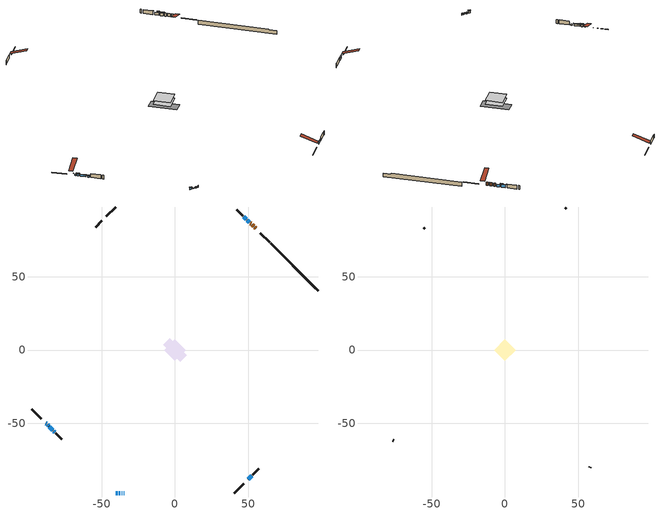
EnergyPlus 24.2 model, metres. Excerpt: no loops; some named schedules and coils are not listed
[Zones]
conditioned space
 floor outside (Floor1 construction): -2.69,0 0,2.69 2.69,0 0,-2.69 z0.78
 floor adiabatic (AdiabaticFloorConstruction): -7.17,0 0,7.17 7.17,0 0,-7.17 z0.78
 floor foundation (Slab1 construction): -8.08,3.73 -3.73,8.08 8.08,-3.73 3.73,-8.08 z-1.9
 wall outside (RimJoist1 construction): 40.41,-97.56 46.8,-91.18 / -97.56,-40.41 -91.18,-46.8 / -40.41,97.56 -46.8,91.18 / 64.58,73.4 58.19,79.78 z0.78:1.08
 wall outside (AdiabaticWallConstruction 1): 55.04,82.94 54.27,83.71 / 53.61,84.36 52.54,85.43 / 51.89,86.09 51.34,86.63 z0.78:2.81
 wall outside (AdiabaticWallConstruction): -40.41,-97.56 -39.19,-97.56 z0.78:2.1; -88.03,-49.95 -87.5,-50.47 z0.78:1.57; -86.85,-51.13 -86.29,-51.69 z0.78:1.87; -85.63,-52.34 -83.3,-54.68 / 49.95,-88.03 52.29,-85.69 z0.78:1.92; -38.27,-97.56 -37.26,-97.56 / -36.34,-97.56 -35.83,-97.56 z0.78:1.28; -34.91,-97.56 -34.7,-97.56 z0.78:2; 50.69,87.29 49.39,88.58 z0.78:2.33; 48.74,89.24 47.05,90.93 z0.78:2.56; -82.64,-55.33 -81.92,-56.05 z0.78:1.52
 wall outside (Wall1 construction): 52.94,-85.03 57.06,-80.91 / -81.27,-56.71 -77.15,-60.83 / -49.95,88.03 -54.07,83.91 / 46.39,91.58 42.28,95.7 z0.78:3.22
 wall foundation (FoundationWall1 construction): 65.24,72.74,-1.9 65.24,72.74,0.78 94.33,43.65,0.78 94.33,43.65,0.33 97.56,40.41,0.33 97.56,40.41,-1.9
 window (WindowConstruction 7): -40.41,-97.56 -39.19,-97.56 z0.78:2.1
 window (WindowConstruction 4): -88.03,-49.95 -87.5,-50.47 z0.78:1.57
 window (WindowConstruction 5): -86.85,-51.13 -86.29,-51.69 z0.78:1.87
 window (WindowConstruction 6): -85.63,-52.34 -83.3,-54.68 z0.78:1.92
 window (WindowConstruction 10): -38.26,-97.56 -37.26,-97.56 z0.78:1.28
 window (WindowConstruction 8): -36.34,-97.56 -35.84,-97.56 z0.78:1.28
 window (WindowConstruction 9): -34.91,-97.56 -34.7,-97.56 z0.78:2
 window (WindowConstruction): 49.95,-88.03 52.29,-85.69 z0.78:1.92
 window (WindowConstruction 1): 50.69,87.29 49.4,88.58 z0.78:2.33
 window (WindowConstruction 2): 48.74,89.24 47.05,90.93 z0.78:2.56
 window (WindowConstruction 3): -82.64,-55.33 -81.92,-56.05 z0.78:1.52
 door (Door): 55.04,82.94 54.27,83.71 z0.78:2.81
 door (Door 1): 53.61,84.36 52.54,85.43 z0.78:2.81
 door (Door 2): 51.89,86.09 51.35,86.63 z0.78:2.81
 ceiling adiabatic (AdiabaticFloorConstruction): 0,-7.17 7.17,0 0,7.17 -7.17,0 z0.78
attic - vented
 floor to conditioned space (Floor2 construction Reversed): -7.17,0 0,7.17 7.17,0 0,-7.17 z3.22
 wall outside (Wall2 construction): 57.72,-80.26 58.27,-79.71 / -76.49,-61.48 -75.94,-62.03 / -54.73,83.25 -55.28,82.7 / 41.62,96.36 41.07,96.91 z0.78:3.22
 roof outside (Roof1 construction): 49.29,-88.68,3.22 42.31,-81.7,6.51 40.47,-83.54,6.51 47.45,-90.52,3.22; -88.68,-49.29,3.22 -81.7,-42.31,6.51 -83.54,-40.47,6.51 -90.52,-47.45,3.22; -49.29,88.68,3.22 -42.31,81.7,6.51 -40.47,83.54,6.51 -47.45,90.52,3.22; 55.7,82.28,3.22 48.72,75.3,6.51 50.56,73.46,6.51 57.54,80.44,3.22
shading: -38.89,-97.56 -40.71,-97.56 -40.71,-98.17 -38.89,-98.17 z2.4; -87.07,-50.9 -88.46,-49.52 -88.67,-49.73 -87.28,-51.11 z2.18; -85.86,-52.12 -87.28,-50.7 -87.49,-50.91 -86.07,-52.33 z2.48; -83.17,-54.81 -85.76,-52.22 -86.19,-52.65 -83.6,-55.24 z2.1; -36.97,-97.56 -38.56,-97.56 -38.56,-97.86 -36.97,-97.86 z1.58; -35.54,-97.56 -36.63,-97.56 -36.63,-97.86 -35.54,-97.86 z1.58; 52.72,-85.26 49.52,-88.46 49.73,-88.67 52.93,-85.47 z2.53; 48.96,89.01 51.12,86.86 51.33,87.07 49.18,89.22 z2.94; 46.62,91.36 49.17,88.81 49.38,89.02 46.83,91.57 z3.17; -81.49,-56.48 -83.07,-54.9 -83.28,-55.12 -81.7,-56.7 z2.13
[Building]
Building 1: Terrain=Suburbs
[Site:Location]
Quebec Intl AP_QC: Latitude {deg}=46.8; Longitude {deg}=-71.38; Time Zone {hr}=-5; Elevation {m}=74; Keep Site Location Information=Yes
[Site:GroundTemperature:Shallow]
0.0108218, -2.24938, -2.43038, -1.3578, 2.94801, 7.23376, 10.9493, 13.303, 13.5029, 11.5886, 7.96783, 3.81355
[Site:WaterMainsTemperature]
Calculation Method=Schedule; Temperature Schedule=mains temperature schedule
[Material] Roughness=Rough; Thermal Absorptance=0.9
Name | Thickness {m} | Conductivity {W/m-K} | Density {kg/m3} | Specific Heat {J/kg-K} | Solar Absorptance | Visible Absorptance
asphalt or fiberglass shingles | 0.00635 | 0.162714 | 1121.4 | 1465.45 | 0.4 | 0.4
ceiling loosefill ins | 0.254 | 0.0480833 | 16.02 | 1046.75 | 0.7 | 0.7
ceiling stud and cavity | 0.1397 | 0.0932282 | 65.682 | 1177.47 | 0.7 | 0.7
concrete 4.0 in. | 0.1016 | 1.803125 | 2242.8 | 837.4 | 0.7 | 0.7
concrete 8.0 in. | 0.2032 | 1.803125 | 2242.8 | 837.4 | 0.7 | 0.7
door material | 0.04445 | 0.20624 | 512.64 | 1214.23 | 0.7 | 0.7
door material 1 | 0.04445 | 0.0451087 | 512.64 | 1214.23 | 0.7 | 0.7
door material 2 | 0.04445 | 0.188738 | 512.64 | 1214.23 | 0.7 | 0.7
exterior vertical ins | 0.0204263 | 0.029427 | 32.04 | 1214.23 | 0.7 | 0.7
floor covering | 0.0127 | 0.0433444 | 54.468 | 1339.84 | 0.6 | 0.6
floor rigid ins | 0.103632 | 0.029427 | 32.04 | 1214.23 | 0.7 | 0.7
floor rigid ins 1; wall rigid ins | 0.512978 | 0.029427 | 32.04 | 1214.23 | 0.7 | 0.7
floor stud and cavity | 0.1397 | 0.0869741 | 92.3553 | 1139.71 | 0.7 | 0.7
floor stud and cavity 1 | 0.1397 | 1.75129 | 37.0049 | 1207.88 | 0.7 | 0.7
furniture material conditioned space 1 | 0.1524 | 0.115458 | 640.8 | 1214.23 | 0.6 | 0.6
gypsum board | 0.0127 | 0.160291 | 801 | 837.4 | 0.6 | 0.6
gypsum board 1 | 0.0127 | 0.160291 | 801 | 837.4 | 0.7 | 0.7
osb sheathing 0.5 in. | 0.0127 | 0.115458 | 512.64 | 1214.23 | 0.7 | 0.7
osb sheathing 0.75 in. | 0.01905 | 0.115458 | 512.64 | 1214.23 | 0.7 | 0.7
osb sheathing 2.0 in. | 0.0508 | 0.115458 | 512.64 | 1214.23 | 0.7 | 0.7
rim joist rigid ins | 0.051816 | 0.029427 | 32.04 | 1214.23 | 0.7 | 0.7
rim joist stud and cavity | 0.0508 | 0.0486034 | 125.044 | 1163.47 | 0.6 | 0.6
wall stud and cavity | 0.1397 | 0.0821308 | 139.0536 | 1170.24 | 0.7 | 0.7
wall stud and cavity 1 | 0.0889 | 6.9971 | 50.32683 | 1063.81 | 0.6 | 0.6
wall stud and cavity 2 | 0.0889 | 0.380278 | 52.3479 | 1209.89 | 0.7 | 0.7
wall stud and cavity 3 | 0.0889 | 0.391764 | 83.0341 | 1211.67 | 0.7 | 0.7
wood siding | 0.0254 | 0.102417 | 544.68 | 1172.36 | 0.4 | 0.4
wood siding 1 | 0.00254 | 0.102417 | 544.68 | 1172.36 | 0.4 | 0.4
wood siding 2; wood siding 3; wood siding 4 | 0.0254 | 0.102417 | 544.68 | 1172.36 | 0.7 | 0.7
[WindowMaterial:SimpleGlazingSystem]
Name | U-Factor {W/m2-K} | Solar Heat Gain Coefficient
WindowMaterial | 1.45754 | 0.37
WindowMaterial 1 | 1.93847 | 0.53
WindowMaterial 2 | 1.88169 | 0.59
WindowMaterial 3 | 1.978783 | 0.48
WindowMaterial 4 | 1.99525 | 0.46
WindowMaterial 5 | 1.96856 | 0.49
WindowMaterial 6 | 1.91973 | 0.55
WindowMaterial 7 | 2.78052 | 0.67
WindowMaterial 8 | 2.73225 | 0.54
WindowMaterial 9 | 3.026374 | 0.54
[Construction]
AdiabaticFloorConstruction: floor stud and cavity 1, floor rigid ins 1, osb sheathing 0.75 in., floor covering
AdiabaticWallConstruction: wood siding 3, wall rigid ins, wall stud and cavity 2, gypsum board
AdiabaticWallConstruction 1: wood siding 4, wall rigid ins, wall stud and cavity 2, gypsum board
Door: door material
Door 1: door material 1
Door 2: door material 2
Floor1 construction: floor stud and cavity, floor rigid ins, osb sheathing 0.75 in., floor covering
Floor2 construction Reversed: gypsum board, ceiling stud and cavity, ceiling loosefill ins
FoundationWall1 construction: concrete 8.0 in., gypsum board 1
furniture construction conditioned space 1: furniture material conditioned space 1
PartitionWallConstruction: gypsum board, wall stud and cavity 3, gypsum board
RimJoist1 construction: wood siding 2, rim joist rigid ins, osb sheathing 2.0 in., rim joist stud and cavity
Roof1 construction: asphalt or fiberglass shingles
Slab1 construction: concrete 4.0 in.
Wall1 construction: wood siding, osb sheathing 0.5 in., wall stud and cavity, gypsum board
Wall2 construction: wood siding 1, wall stud and cavity 1
WindowConstruction: WindowMaterial
WindowConstruction 1: WindowMaterial 1
WindowConstruction 10: WindowMaterial 9
WindowConstruction 2: WindowMaterial 2
WindowConstruction 3: WindowMaterial 3
WindowConstruction 4: WindowMaterial 4
WindowConstruction 5: WindowMaterial 5
WindowConstruction 6: WindowMaterial 6
WindowConstruction 7: WindowMaterial 7
WindowConstruction 8; WindowConstruction 9: WindowMaterial 8
[Zone] Multiplier=1; Part of Total Floor Area=Yes
Name | Volume {m3}
attic - vented | 54.8936
conditioned space | 300.7
[Space]
Name | Zone | Volume {m3}
attic - vented 1 | attic - vented | 54.8936
conditioned space 1 | conditioned space | 300.7
[ZoneInfiltration:EffectiveLeakageArea]
infil attic - vented 1: Zone or Space=attic - vented 1; Schedule=Always On Discrete; Effective Air Leakage Area {cm2}=3793.85; Stack Coefficient=0.000398413; Wind Coefficient=1.34861e-05
[ZoneMixing]
whole house fan mix: Zone or Space=attic - vented; Schedule=Always On Continuous; Design Flow Rate Calculation Method=Flow/Zone; Design Flow Rate {m3/s}=0; Source Zone or Space=conditioned space
[SurfaceProperty:ExposedFoundationPerimeter]
Slab1: Exposed Perimeter Calculation Method=TotalExposedPerimeter; Total Exposed Perimeter {m}=45.72
[InternalMass] Zone or ZoneList=conditioned space; Space or SpaceList=conditioned space 1
Name | Construction | Surface Area {m2}
furniture mass conditioned space 1 | furniture construction conditioned space 1 | 88.016
partition wall mass | PartitionWallConstruction | 220.04
[Lights]
interior lighting: Zone or ZoneList or Space or SpaceList=conditioned space 1; Schedule=interior lighting schedule; Design Level Calculation Method=LightingLevel; Lighting Level {W}=343.2; Return Air Fraction=0; Fraction Radiant=0.6; Fraction Visible=0.2; Fraction Replaceable=1
[People]
occupants: Zone or ZoneList or Space or SpaceList=conditioned space 1; Number of People Schedule=occupants schedule; Number of People Calculation Method=People; Number of People=3; Fraction Radiant=0.314171; Sensible Heat Fraction=0.56303; Activity Level Schedule=occupants activity schedule; Carbon Dioxide Generation Rate {m3/s-W}=0; Enable ASHRAE 55 Comfort Warnings=No; Mean Radiant Temperature Calculation Type=EnclosureAveraged
[ElectricEquipment] Zone or ZoneList or Space or SpaceList=conditioned space 1; Design Level Calculation Method=EquipmentLevel
Name | Schedule | Design Level {W} | Fraction Latent | Fraction Radiant | Fraction Lost
clothes dryer | clothes dryer schedule | 140.772 | 0.015 | 0.081 | 0.85
clothes washer | clothes washer schedule | 32.1985 | 0.03 | 0.162 | 0.7
cooking range | cooking range schedule | 215.147 | 0.08 | 0.432 | 0.2
dishwasher | dishwasher schedule | 66.8632 | 0.3 | 0.18 | 0.4
fridge | fridge schedule | 72.9452 | 0 | 0.6 | 0
mech vent bath fan 0 | mech vent bath fan 0 schedule | 50.2 | 0 | 0 | 1
mech vent house fan | mech vent house fan schedule | 0 | 0 | 0 | 1
mech vent house fan cfis | mech vent house fan cfis schedule | 0 | 0 | 0 | 0
mech vent range fan 0 | mech vent range fan 0 schedule | 57 | 0 | 0 | 1
misc plug loads | misc plug loads schedule | 494.7 | 0.045 | 0.513 | 0.1
whole house fan | Always On Discrete | 0 | 0 | 0 | 1
[OtherEquipment] Zone or ZoneList or Space or SpaceList=conditioned space 1; Design Level Calculation Method=EquipmentLevel
Name | Fuel Type | Schedule | Design Level {W} | Fraction Latent | Fraction Radiant | Fraction Lost
clothes dryer 1 | Electricity | clothes dryer schedule | 0 | 0.015 | 0.081 | 0.85
cooking range 1 | Electricity | cooking range schedule | 0 | 0.08 | 0.432 | 0.2
general water use latent | None | general water use schedule | 62.594 | 1 | 0 | 0
general water use sensible | None | general water use schedule | -61.6891 | 0 | 0.6 | 0
mech vent house fan latent load | None | Always On Discrete | 0 | 1 | 0 | 0
mech vent house fan sensible load | None | Always On Discrete | 0 | 0 | 0 | 0
water heater energy adjustment1 | Electricity | Always On Discrete | 0.01 | 0 | 0 | 1
[ZoneInfiltration:DesignFlowRate] Zone or ZoneList or Space or SpaceList=conditioned space 1; Schedule=Always On Discrete; Design Flow Rate Calculation Method=Flow/Zone; Design Flow Rate {m3/s}=0
infil flow; natural vent flow; whole house fan flow
[ZoneControl:Thermostat]
conditioned space Thermostat: Zone or ZoneList=conditioned space; Control Type Schedule=conditioned space Thermostat Schedule; Control 1=conditioned space temperature setpoint; Temperature Difference Between Cutout And Setpoint {deltaC}=0
[ThermostatSetpoint:DualSetpoint]
conditioned space temperature setpoint: Heating Setpoint Temperature Schedule=heating setpoint; Cooling Setpoint Temperature Schedule=cooling setpoint
[AirLoopHVAC:UnitarySystem]
unit heater unitary system: Control Type=Load; Controlling Zone or Thermostat Location=conditioned space; Dehumidification Control Type=None; Availability Schedule=Always On Discrete; Supply Fan=unit heater supply fan; Fan Placement=BlowThrough; Supply Air Fan Operating Mode Schedule=unit heater auto fan schedule; Heating Coil=unit heater htg coil; DX Heating Coil Sizing Ratio=1; Use DOAS DX Cooling Coil=No; Minimum Supply Air Temperature {C}=2; Latent Load Control=SensibleOnlyLoadControl; Cooling Supply Air Flow Rate Method=None; Heating Supply Air Flow Rate Method=SupplyAirFlowRate; Heating Supply Air Flow Rate {m3/s}=0.47006; No Load Supply Air Flow Rate Method=SupplyAirFlowRate; No Load Supply Air Flow Rate {m3/s}=0; No Load Supply Air Flow Rate Control Set To Low Speed=Yes; Maximum Supply Air Temperature {C}=48.8889; Maximum Outdoor Dry-Bulb Temperature for Supplemental Heater Operation {C}=21; Ancillary On-Cycle Electric Power {W}=0; Ancillary Off-Cycle Electric Power {W}=0
[Zone equipment]
conditioned space: unit heater unitary system, electric baseboard
[Foundation:Kiva]
Foundation Kiva 1: Initial Indoor Air Temperature {C}=18; Wall Height Above Grade {m}=0.780014; Wall Depth Below Slab {m}=0.2032; Custom Block Material Name 1=exterior vertical ins; Custom Block Depth 1 {m}=2.68001; Custom Block X Position 1 {m}=0.2159; Custom Block Z Position 1 {m}=0
[Foundation:Kiva:Settings]
Soil Conductivity {W/m-K}=0.849921; Soil Density {kg/m3}=1842.3; Soil Specific Heat {J/kg-K}=418.7; Ground Solar Absorptivity=0.9; Ground Thermal Absorptivity=0.9; Ground Surface Roughness {m}=0.03; Far-Field Width {m}=40; Deep-Ground Boundary Condition=ZeroFlux; Deep-Ground Depth {m}=40; Minimum Cell Dimension {m}=0.2; Maximum Cell Growth Coefficient=3; Simulation Timestep=Timestep
[Exterior:Lights]
exterior lighting: Schedule=exterior lighting schedule; Design Level {W}=75.6
[EnergyManagementSystem:Sensor] Output:Variable or Output:Meter Index Key=conditioned space
Name | Output:Variable or Output:Meter
conditioned_space_clg_unmet_s | Zone Cooling Setpoint Not Met Time
conditioned_space_htg_unmet_s | Zone Heating Setpoint Not Met Time
fridge_tin_s; tin_s; tin_s_1 | Zone Mean Air Temperature
tout_s | Zone Outdoor Air Drybulb Temperature
win_s | Zone Air Humidity Ratio
[Schedule:Constant]
Name | Hourly Value
Always On Continuous; mech vent house fan schedule; mech vent house fan cfis schedule; Always On Discrete | 1
occupants activity schedule | 117.228
fridge schedule; unit heater auto fan schedule | 0
[Schedule:Week:Daily]
interior lighting schedule Week Rule - Jan1-Jan27: interior lighting schedule day, interior lighting schedule day, interior lighting schedule day, interior lighting schedule day, interior lighting schedule day, interior lighting schedule day, interior lighting schedule day, interior lighting schedule default day, interior lighting schedule default day, interior lighting schedule default day, interior lighting schedule default day, interior lighting schedule default day
interior lighting schedule Week Rule - Jan28-Feb3: interior lighting schedule day, interior lighting schedule day, interior lighting schedule day, interior lighting schedule day, interior lighting schedule day 1, interior lighting schedule day 1, interior lighting schedule day 1, interior lighting schedule default day, interior lighting schedule default day, interior lighting schedule default day, interior lighting schedule default day, interior lighting schedule default day
interior lighting schedule Week Rule - Feb4-Feb24: interior lighting schedule day 1, interior lighting schedule day 1, interior lighting schedule day 1, interior lighting schedule day 1, interior lighting schedule day 1, interior lighting schedule day 1, interior lighting schedule day 1, interior lighting schedule default day, interior lighting schedule default day, interior lighting schedule default day, interior lighting schedule default day, interior lighting schedule default day
interior lighting schedule Week Rule - Feb25-Mar3: interior lighting schedule day 1, interior lighting schedule day 1, interior lighting schedule day 1, interior lighting schedule day 1, interior lighting schedule day 2, interior lighting schedule day 2, interior lighting schedule day 2, interior lighting schedule default day, interior lighting schedule default day, interior lighting schedule default day, interior lighting schedule default day, interior lighting schedule default day
interior lighting schedule Week Rule - Mar4-Mar31: interior lighting schedule day 2, interior lighting schedule day 2, interior lighting schedule day 2, interior lighting schedule day 2, interior lighting schedule day 2, interior lighting schedule day 2, interior lighting schedule day 2, interior lighting schedule default day, interior lighting schedule default day, interior lighting schedule default day, interior lighting schedule default day, interior lighting schedule default day
interior lighting schedule Week Rule - Apr1-Apr28: interior lighting schedule day 3, interior lighting schedule day 3, interior lighting schedule day 3, interior lighting schedule day 3, interior lighting schedule day 3, interior lighting schedule day 3, interior lighting schedule day 3, interior lighting schedule default day, interior lighting schedule default day, interior lighting schedule default day, interior lighting schedule default day, interior lighting schedule default day
interior lighting schedule Week Rule - Apr29-May5: interior lighting schedule day 3, interior lighting schedule day 3, interior lighting schedule day 4, interior lighting schedule day 4, interior lighting schedule day 4, interior lighting schedule day 4, interior lighting schedule day 4, interior lighting schedule default day, interior lighting schedule default day, interior lighting schedule default day, interior lighting schedule default day, interior lighting schedule default day
interior lighting schedule Week Rule - May6-May26: interior lighting schedule day 4, interior lighting schedule day 4, interior lighting schedule day 4, interior lighting schedule day 4, interior lighting schedule day 4, interior lighting schedule day 4, interior lighting schedule day 4, interior lighting schedule default day, interior lighting schedule default day, interior lighting schedule default day, interior lighting schedule default day, interior lighting schedule default day
interior lighting schedule Week Rule - May27-Jun2: interior lighting schedule day 4, interior lighting schedule day 4, interior lighting schedule day 4, interior lighting schedule day 4, interior lighting schedule day 4, interior lighting schedule day 5, interior lighting schedule day 5, interior lighting schedule default day, interior lighting schedule default day, interior lighting schedule default day, interior lighting schedule default day, interior lighting schedule default day
interior lighting schedule Week Rule - Jun3-Jun30: interior lighting schedule day 5, interior lighting schedule day 5, interior lighting schedule day 5, interior lighting schedule day 5, interior lighting schedule day 5, interior lighting schedule day 5, interior lighting schedule day 5, interior lighting schedule default day, interior lighting schedule default day, interior lighting schedule default day, interior lighting schedule default day, interior lighting schedule default day
interior lighting schedule Week Rule - Jul1-Jul28: interior lighting schedule day 6, interior lighting schedule day 6, interior lighting schedule day 6, interior lighting schedule day 6, interior lighting schedule day 6, interior lighting schedule day 6, interior lighting schedule day 6, interior lighting schedule default day, interior lighting schedule default day, interior lighting schedule default day, interior lighting schedule default day, interior lighting schedule default day
interior lighting schedule Week Rule - Jul29-Aug4: interior lighting schedule day 6, interior lighting schedule day 6, interior lighting schedule day 6, interior lighting schedule day 7, interior lighting schedule day 7, interior lighting schedule day 7, interior lighting schedule day 7, interior lighting schedule default day, interior lighting schedule default day, interior lighting schedule default day, interior lighting schedule default day, interior lighting schedule default day
interior lighting schedule Week Rule - Aug5-Aug25: interior lighting schedule day 7, interior lighting schedule day 7, interior lighting schedule day 7, interior lighting schedule day 7, interior lighting schedule day 7, interior lighting schedule day 7, interior lighting schedule day 7, interior lighting schedule default day, interior lighting schedule default day, interior lighting schedule default day, interior lighting schedule default day, interior lighting schedule default day
interior lighting schedule Week Rule - Aug26-Sep1: interior lighting schedule day 7, interior lighting schedule day 7, interior lighting schedule day 7, interior lighting schedule day 7, interior lighting schedule day 7, interior lighting schedule day 7, interior lighting schedule day 8, interior lighting schedule default day, interior lighting schedule default day, interior lighting schedule default day, interior lighting schedule default day, interior lighting schedule default day
interior lighting schedule Week Rule - Sep2-Sep29: interior lighting schedule day 8, interior lighting schedule day 8, interior lighting schedule day 8, interior lighting schedule day 8, interior lighting schedule day 8, interior lighting schedule day 8, interior lighting schedule day 8, interior lighting schedule default day, interior lighting schedule default day, interior lighting schedule default day, interior lighting schedule default day, interior lighting schedule default day
interior lighting schedule Week Rule - Sep30-Oct6: interior lighting schedule day 8, interior lighting schedule day 9, interior lighting schedule day 9, interior lighting schedule day 9, interior lighting schedule day 9, interior lighting schedule day 9, interior lighting schedule day 9, interior lighting schedule default day, interior lighting schedule default day, interior lighting schedule default day, interior lighting schedule default day, interior lighting schedule default day
interior lighting schedule Week Rule - Oct7-Oct27: interior lighting schedule day 9, interior lighting schedule day 9, interior lighting schedule day 9, interior lighting schedule day 9, interior lighting schedule day 9, interior lighting schedule day 9, interior lighting schedule day 9, interior lighting schedule default day, interior lighting schedule default day, interior lighting schedule default day, interior lighting schedule default day, interior lighting schedule default day
interior lighting schedule Week Rule - Oct28-Nov3: interior lighting schedule day 9, interior lighting schedule day 9, interior lighting schedule day 9, interior lighting schedule day 9, interior lighting schedule day 10, interior lighting schedule day 10, interior lighting schedule day 10, interior lighting schedule default day, interior lighting schedule default day, interior lighting schedule default day, interior lighting schedule default day, interior lighting schedule default day
interior lighting schedule Week Rule - Nov4-Nov24: interior lighting schedule day 10, interior lighting schedule day 10, interior lighting schedule day 10, interior lighting schedule day 10, interior lighting schedule day 10, interior lighting schedule day 10, interior lighting schedule day 10, interior lighting schedule default day, interior lighting schedule default day, interior lighting schedule default day, interior lighting schedule default day, interior lighting schedule default day
interior lighting schedule Week Rule - Nov25-Dec1: interior lighting schedule day 10, interior lighting schedule day 10, interior lighting schedule day 10, interior lighting schedule day 10, interior lighting schedule day 10, interior lighting schedule day 10, interior lighting schedule day 11, interior lighting schedule default day, interior lighting schedule default day, interior lighting schedule default day, interior lighting schedule default day, interior lighting schedule default day
interior lighting schedule Week Rule - Dec2-Dec31: interior lighting schedule day 11, interior lighting schedule day 11, interior lighting schedule day 11, interior lighting schedule day 11, interior lighting schedule day 11, interior lighting schedule day 11, interior lighting schedule day 11, interior lighting schedule default day, interior lighting schedule default day, interior lighting schedule default day, interior lighting schedule default day, interior lighting schedule default day
occupants schedule Week Rule - Jan1-Dec31: occupants schedule day, occupants schedule day, occupants schedule day, occupants schedule day, occupants schedule day, occupants schedule day, occupants schedule day, occupants schedule default day, occupants schedule default day, occupants schedule default day, occupants schedule default day, occupants schedule default day
clothes dryer schedule Week Rule - Jan1-Dec31: clothes dryer schedule day, clothes dryer schedule day, clothes dryer schedule day, clothes dryer schedule day, clothes dryer schedule day, clothes dryer schedule day, clothes dryer schedule day, clothes dryer schedule default day, clothes dryer schedule default day, clothes dryer schedule default day, clothes dryer schedule default day, clothes dryer schedule default day
clothes washer schedule Week Rule - Jan1-Dec31: clothes washer schedule day, clothes washer schedule day, clothes washer schedule day, clothes washer schedule day, clothes washer schedule day, clothes washer schedule day, clothes washer schedule day, clothes washer schedule default day, clothes washer schedule default day, clothes washer schedule default day, clothes washer schedule default day, clothes washer schedule default day
cooking range schedule Week Rule - Jan1-Dec31: cooking range schedule day, cooking range schedule day, cooking range schedule day, cooking range schedule day, cooking range schedule day, cooking range schedule day, cooking range schedule day, cooking range schedule default day, cooking range schedule default day, cooking range schedule default day, cooking range schedule default day, cooking range schedule default day
dishwasher schedule Week Rule - Jan1-Dec31: dishwasher schedule day, dishwasher schedule day, dishwasher schedule day, dishwasher schedule day, dishwasher schedule day, dishwasher schedule day, dishwasher schedule day, dishwasher schedule default day, dishwasher schedule default day, dishwasher schedule default day, dishwasher schedule default day, dishwasher schedule default day
mech vent bath fan 0 schedule Week Rule - Jan1-Dec31: mech vent bath fan 0 schedule day, mech vent bath fan 0 schedule day, mech vent bath fan 0 schedule day, mech vent bath fan 0 schedule day, mech vent bath fan 0 schedule day, mech vent bath fan 0 schedule day, mech vent bath fan 0 schedule day, mech vent bath fan 0 schedule default day, mech vent bath fan 0 schedule default day, mech vent bath fan 0 schedule default day, mech vent bath fan 0 schedule default day, mech vent bath fan 0 schedule default day
mech vent range fan 0 schedule Week Rule - Jan1-Dec31: mech vent range fan 0 schedule day, mech vent range fan 0 schedule day, mech vent range fan 0 schedule day, mech vent range fan 0 schedule day, mech vent range fan 0 schedule day, mech vent range fan 0 schedule day, mech vent range fan 0 schedule day, mech vent range fan 0 schedule default day, mech vent range fan 0 schedule default day, mech vent range fan 0 schedule default day, mech vent range fan 0 schedule default day, mech vent range fan 0 schedule default day
misc plug loads schedule Week Rule - Jan1-Dec31: misc plug loads schedule day, misc plug loads schedule day, misc plug loads schedule day, misc plug loads schedule day, misc plug loads schedule day, misc plug loads schedule day, misc plug loads schedule day, misc plug loads schedule default day, misc plug loads schedule default day, misc plug loads schedule default day, misc plug loads schedule default day, misc plug loads schedule default day
general water use schedule Week Rule - Jan1-Dec31: general water use schedule day, general water use schedule day, general water use schedule day, general water use schedule day, general water use schedule day, general water use schedule day, general water use schedule day, general water use schedule default day, general water use schedule default day, general water use schedule default day, general water use schedule default day, general water use schedule default day
exterior lighting schedule Week Rule - Jan1-Jan27: exterior lighting schedule day, exterior lighting schedule day, exterior lighting schedule day, exterior lighting schedule day, exterior lighting schedule day, exterior lighting schedule day, exterior lighting schedule day, exterior lighting schedule default day, exterior lighting schedule default day, exterior lighting schedule default day, exterior lighting schedule default day, exterior lighting schedule default day
exterior lighting schedule Week Rule - Jan28-Feb3: exterior lighting schedule day, exterior lighting schedule day, exterior lighting schedule day, exterior lighting schedule day, exterior lighting schedule day 1, exterior lighting schedule day 1, exterior lighting schedule day 1, exterior lighting schedule default day, exterior lighting schedule default day, exterior lighting schedule default day, exterior lighting schedule default day, exterior lighting schedule default day
exterior lighting schedule Week Rule - Feb4-Feb24: exterior lighting schedule day 1, exterior lighting schedule day 1, exterior lighting schedule day 1, exterior lighting schedule day 1, exterior lighting schedule day 1, exterior lighting schedule day 1, exterior lighting schedule day 1, exterior lighting schedule default day, exterior lighting schedule default day, exterior lighting schedule default day, exterior lighting schedule default day, exterior lighting schedule default day
exterior lighting schedule Week Rule - Feb25-Mar3: exterior lighting schedule day 1, exterior lighting schedule day 1, exterior lighting schedule day 1, exterior lighting schedule day 1, exterior lighting schedule day 2, exterior lighting schedule day 2, exterior lighting schedule day 2, exterior lighting schedule default day, exterior lighting schedule default day, exterior lighting schedule default day, exterior lighting schedule default day, exterior lighting schedule default day
exterior lighting schedule Week Rule - Mar4-Mar31: exterior lighting schedule day 2, exterior lighting schedule day 2, exterior lighting schedule day 2, exterior lighting schedule day 2, exterior lighting schedule day 2, exterior lighting schedule day 2, exterior lighting schedule day 2, exterior lighting schedule default day, exterior lighting schedule default day, exterior lighting schedule default day, exterior lighting schedule default day, exterior lighting schedule default day
exterior lighting schedule Week Rule - Apr1-Apr28: exterior lighting schedule day 3, exterior lighting schedule day 3, exterior lighting schedule day 3, exterior lighting schedule day 3, exterior lighting schedule day 3, exterior lighting schedule day 3, exterior lighting schedule day 3, exterior lighting schedule default day, exterior lighting schedule default day, exterior lighting schedule default day, exterior lighting schedule default day, exterior lighting schedule default day
exterior lighting schedule Week Rule - Apr29-May5: exterior lighting schedule day 3, exterior lighting schedule day 3, exterior lighting schedule day 4, exterior lighting schedule day 4, exterior lighting schedule day 4, exterior lighting schedule day 4, exterior lighting schedule day 4, exterior lighting schedule default day, exterior lighting schedule default day, exterior lighting schedule default day, exterior lighting schedule default day, exterior lighting schedule default day
exterior lighting schedule Week Rule - May6-May26: exterior lighting schedule day 4, exterior lighting schedule day 4, exterior lighting schedule day 4, exterior lighting schedule day 4, exterior lighting schedule day 4, exterior lighting schedule day 4, exterior lighting schedule day 4, exterior lighting schedule default day, exterior lighting schedule default day, exterior lighting schedule default day, exterior lighting schedule default day, exterior lighting schedule default day
exterior lighting schedule Week Rule - May27-Jun2: exterior lighting schedule day 4, exterior lighting schedule day 4, exterior lighting schedule day 4, exterior lighting schedule day 4, exterior lighting schedule day 4, exterior lighting schedule day 5, exterior lighting schedule day 5, exterior lighting schedule default day, exterior lighting schedule default day, exterior lighting schedule default day, exterior lighting schedule default day, exterior lighting schedule default day
exterior lighting schedule Week Rule - Jun3-Jun30: exterior lighting schedule day 5, exterior lighting schedule day 5, exterior lighting schedule day 5, exterior lighting schedule day 5, exterior lighting schedule day 5, exterior lighting schedule day 5, exterior lighting schedule day 5, exterior lighting schedule default day, exterior lighting schedule default day, exterior lighting schedule default day, exterior lighting schedule default day, exterior lighting schedule default day
exterior lighting schedule Week Rule - Jul1-Jul28: exterior lighting schedule day 6, exterior lighting schedule day 6, exterior lighting schedule day 6, exterior lighting schedule day 6, exterior lighting schedule day 6, exterior lighting schedule day 6, exterior lighting schedule day 6, exterior lighting schedule default day, exterior lighting schedule default day, exterior lighting schedule default day, exterior lighting schedule default day, exterior lighting schedule default day
exterior lighting schedule Week Rule - Jul29-Aug4: exterior lighting schedule day 6, exterior lighting schedule day 6, exterior lighting schedule day 6, exterior lighting schedule day 7, exterior lighting schedule day 7, exterior lighting schedule day 7, exterior lighting schedule day 7, exterior lighting schedule default day, exterior lighting schedule default day, exterior lighting schedule default day, exterior lighting schedule default day, exterior lighting schedule default day
exterior lighting schedule Week Rule - Aug5-Aug25: exterior lighting schedule day 7, exterior lighting schedule day 7, exterior lighting schedule day 7, exterior lighting schedule day 7, exterior lighting schedule day 7, exterior lighting schedule day 7, exterior lighting schedule day 7, exterior lighting schedule default day, exterior lighting schedule default day, exterior lighting schedule default day, exterior lighting schedule default day, exterior lighting schedule default day
[Schedule:Year]
interior lighting schedule: interior lighting schedule Week Rule - Jan1-Jan27, 1, 1, 1, 27, interior lighting schedule Week Rule - Jan28-Feb3, 1, 28, 2, 3, interior lighting schedule Week Rule - Feb4-Feb24, 2, 4, 2, 24, interior lighting schedule Week Rule - Feb25-Mar3, 2, 25, 3, 3, interior lighting schedule Week Rule - Mar4-Mar31, 3, 4, 3, 31, interior lighting schedule Week Rule - Apr1-Apr28, 4, 1, 4, 28, interior lighting schedule Week Rule - Apr29-May5, 4, 29, 5, 5, interior lighting schedule Week Rule - May6-May26, 5, 6, 5, 26, interior lighting schedule Week Rule - May27-Jun2, 5, 27, 6, 2, interior lighting schedule Week Rule - Jun3-Jun30, 6, 3, 6, 30, interior lighting schedule Week Rule - Jul1-Jul28, 7, 1, 7, 28, interior lighting schedule Week Rule - Jul29-Aug4, 7, 29, 8, 4, interior lighting schedule Week Rule - Aug5-Aug25, 8, 5, 8, 25, interior lighting schedule Week Rule - Aug26-Sep1, 8, 26, 9, 1, interior lighting schedule Week Rule - Sep2-Sep29, 9, 2, 9, 29, interior lighting schedule Week Rule - Sep30-Oct6, 9, 30, 10, 6, interior lighting schedule Week Rule - Oct7-Oct27, 10, 7, 10, 27, interior lighting schedule Week Rule - Oct28-Nov3, 10, 28, 11, 3, interior lighting schedule Week Rule - Nov4-Nov24, 11, 4, 11, 24, interior lighting schedule Week Rule - Nov25-Dec1, 11, 25, 12, 1, interior lighting schedule Week Rule - Dec2-Dec31, 12, 2, 12, 31
occupants schedule: occupants schedule Week Rule - Jan1-Dec31, 1, 1, 12, 31
clothes dryer schedule: clothes dryer schedule Week Rule - Jan1-Dec31, 1, 1, 12, 31
clothes washer schedule: clothes washer schedule Week Rule - Jan1-Dec31, 1, 1, 12, 31
cooking range schedule: cooking range schedule Week Rule - Jan1-Dec31, 1, 1, 12, 31
dishwasher schedule: dishwasher schedule Week Rule - Jan1-Dec31, 1, 1, 12, 31
mech vent bath fan 0 schedule: mech vent bath fan 0 schedule Week Rule - Jan1-Dec31, 1, 1, 12, 31
mech vent range fan 0 schedule: mech vent range fan 0 schedule Week Rule - Jan1-Dec31, 1, 1, 12, 31
misc plug loads schedule: misc plug loads schedule Week Rule - Jan1-Dec31, 1, 1, 12, 31
general water use schedule: general water use schedule Week Rule - Jan1-Dec31, 1, 1, 12, 31
exterior lighting schedule: exterior lighting schedule Week Rule - Jan1-Jan27, 1, 1, 1, 27, exterior lighting schedule Week Rule - Jan28-Feb3, 1, 28, 2, 3, exterior lighting schedule Week Rule - Feb4-Feb24, 2, 4, 2, 24, exterior lighting schedule Week Rule - Feb25-Mar3, 2, 25, 3, 3, exterior lighting schedule Week Rule - Mar4-Mar31, 3, 4, 3, 31, exterior lighting schedule Week Rule - Apr1-Apr28, 4, 1, 4, 28, exterior lighting schedule Week Rule - Apr29-May5, 4, 29, 5, 5, exterior lighting schedule Week Rule - May6-May26, 5, 6, 5, 26, exterior lighting schedule Week Rule - May27-Jun2, 5, 27, 6, 2, exterior lighting schedule Week Rule - Jun3-Jun30, 6, 3, 6, 30, exterior lighting schedule Week Rule - Jul1-Jul28, 7, 1, 7, 28, exterior lighting schedule Week Rule - Jul29-Aug4, 7, 29, 8, 4, exterior lighting schedule Week Rule - Aug5-Aug25, 8, 5, 8, 25, exterior lighting schedule Week Rule - Aug26-Sep1, 8, 26, 9, 1, exterior lighting schedule Week Rule - Sep2-Sep29, 9, 2, 9, 29, exterior lighting schedule Week Rule - Sep30-Oct6, 9, 30, 10, 6, exterior lighting schedule Week Rule - Oct7-Oct27, 10, 7, 10, 27, exterior lighting schedule Week Rule - Oct28-Nov3, 10, 28, 11, 3, exterior lighting schedule Week Rule - Nov4-Nov24, 11, 4, 11, 24, exterior lighting schedule Week Rule - Nov25-Dec1, 11, 25, 12, 1, exterior lighting schedule Week Rule - Dec2-Dec31, 12, 2, 12, 31
[Schedule:Compact]
conditioned space Thermostat Schedule: Through: 12/31, For: AllDays, Until: 24:00, 4
mains temperature schedule: Through: 01/01, For: AllDays, Until: 24:00, 5.175, Through: 01/02, For: AllDays, Until: 24:00, 5.10167, Through: 01/03, For: AllDays, Until: 24:00, 5.02889, Through: 01/04, For: AllDays, Until: 24:00, 4.95778, Through: 01/05, For: AllDays, Until: 24:00, 4.88778, Through: 01/06, For: AllDays, Until: 24:00, 4.81833, Through: 01/07, For: AllDays, Until: 24:00, 4.75056, Through: 01/08, For: AllDays, Until: 24:00, 4.68389, Through: 01/09, For: AllDays, Until: 24:00, 4.61833, Through: 01/10, For: AllDays, Until: 24:00, 4.55389, Through: 01/11, For: AllDays, Until: 24:00, 4.49056, Through: 01/12, For: AllDays, Until: 24:00, 4.42889, Through: 01/13, For: AllDays, Until: 24:00, 4.36778, Through: 01/14, For: AllDays, Until: 24:00, 4.30889, Through: 01/15, For: AllDays, Until: 24:00, 4.25056, Through: 01/16, For: AllDays, Until: 24:00, 4.19389, Through: 01/17, For: AllDays, Until: 24:00, 4.13833, Through: 01/18, For: AllDays, Until: 24:00, 4.08444, Through: 01/19, For: AllDays, Until: 24:00, 4.03167, Through: 01/20, For: AllDays, Until: 24:00, 3.98056, Through: 01/21, For: AllDays, Until: 24:00, 3.93056, Through: 01/22, For: AllDays, Until: 24:00, 3.88222, Through: 01/23, For: AllDays, Until: 24:00, 3.835, Through: 01/24, For: AllDays, Until: 24:00, 3.78944, Through: 01/25, For: AllDays, Until: 24:00, 3.74556, Through: 01/26, For: AllDays, Until: 24:00, 3.70278, Through: 01/27, For: AllDays, Until: 24:00, 3.66167, Through: 01/28, For: AllDays, Until: 24:00, 3.62167, Through: 01/29, For: AllDays, Until: 24:00, 3.58389, Through: 01/30, For: AllDays, Until: 24:00, 3.54722, Through: 01/31, For: AllDays, Until: 24:00, 3.51167, Through: 02/01, For: AllDays, Until: 24:00, 3.47833, Through: 02/02, For: AllDays, Until: 24:00, 3.44611, Through: 02/03, For: AllDays, Until: 24:00, 3.41556, Through: 02/04, For: AllDays, Until: 24:00, 3.38667, Through: 02/05, For: AllDays, Until: 24:00, 3.35944, Through: 02/06, For: AllDays, Until: 24:00, 3.33389, Through: 02/07, For: AllDays, Until: 24:00, 3.30944, Through: 02/08, For: AllDays, Until: 24:00, 3.28667, Through: 02/09, For: AllDays, Until: 24:00, 3.26611, Through: 02/10, For: AllDays, Until: 24:00, 3.24667, Through: 02/11, For: AllDays, Until: 24:00, 3.22889, Through: 02/12, For: AllDays, Until: 24:00, 3.21278, Through: 02/13, For: AllDays, Until: 24:00, 3.19833, Through: 02/14, For: AllDays, Until: 24:00, 3.18556, Through: 02/15, For: AllDays, Until: 24:00, 3.17389, Through: 02/16, For: AllDays, Until: 24:00, 3.16444, Through: 02/17, For: AllDays, Until: 24:00, 3.15667, Through: 02/18, For: AllDays, Until: 24:00, 3.15056, Through: 02/19, For: AllDays, Until: 24:00, 3.14556, Through: 02/20, For: AllDays, Until: 24:00, 3.14278, Through: 02/21, For: AllDays, Until: 24:00, 3.14111, Through: 02/22, For: AllDays, Until: 24:00, 3.14167, Through: 02/23, For: AllDays, Until: 24:00, 3.14333, Through: 02/24, For: AllDays, Until: 24:00, 3.14722, Through: 02/25, For: AllDays, Until: 24:00, 3.15222, Through: 02/26, For: AllDays, Until: 24:00, 3.15944, Through: 02/27, For: AllDays, Until: 24:00, 3.16778, Through: 02/28, For: AllDays, Until: 24:00, 3.17778, Through: 03/01, For: AllDays, Until: 24:00, 3.18944, Through: 03/02, For: AllDays, Until: 24:00, 3.20333, Through: 03/03, For: AllDays, Until: 24:00, 3.21833, Through: 03/04, For: AllDays, Until: 24:00, 3.235, Through: 03/05, For: AllDays, Until: 24:00, 3.25333, Through: 03/06, For: AllDays, Until: 24:00, 3.27333, Through: 03/07, For: AllDays, Until: 24:00, 3.29444, Through: 03/08, For: AllDays, Until: 24:00, 3.31778, Through: 03/09, For: AllDays, Until: 24:00, 3.34222, Through: 03/10, For: AllDays, Until: 24:00, 3.36889, Through: 03/11, For: AllDays, Until: 24:00, 3.39667, Through: 03/12, For: AllDays, Until: 24:00, 3.42611, Through: 03/13, For: AllDays, Until: 24:00, 3.45722, Through: 03/14, For: AllDays, Until: 24:00, 3.49, Through: 03/15, For: AllDays, Until: 24:00, 3.52389, Through: 03/16, For: AllDays, Until: 24:00, 3.55944, Through: 03/17, For: AllDays, Until: 24:00, 3.59667, Through: 03/18, For: AllDays, Until: 24:00, 3.63556, Through: 03/19, For: AllDays, Until: 24:00, 3.67556, Through: 03/20, For: AllDays, Until: 24:00, 3.71722, Through: 03/21, For: AllDays, Until: 24:00, 3.76056, Through: 03/22, For: AllDays, Until: 24:00, 3.80556, Through: 03/23, For: AllDays, Until: 24:00, 3.85111, Through: 03/24, For: AllDays, Until: 24:00, 3.89889, Through: 03/25, For: AllDays, Until: 24:00, 3.94778, Through: 03/26, For: AllDays, Until: 24:00, 3.99833, Through: 03/27, For: AllDays, Until: 24:00, 4.05, Through: 03/28, For: AllDays, Until: 24:00, 4.10333, Through: 03/29, For: AllDays, Until: 24:00, 4.15778, Through: 03/30, For: AllDays, Until: 24:00, 4.21333, Through: 03/31, For: AllDays, Until: 24:00, 4.27056, Through: 04/01, For: AllDays, Until: 24:00, 4.32944, Through: 04/02, For: AllDays, Until: 24:00, 4.38889, Through: 04/03, For: AllDays, Until: 24:00, 4.45, Through: 04/04, For: AllDays, Until: 24:00, 4.51222, Through: 04/05, For: AllDays, Until: 24:00, 4.57611, Through: 04/06, For: AllDays, Until: 24:00, 4.64056, Through: 04/07, For: AllDays, Until: 24:00, 4.70667, Through: 04/08, For: AllDays, Until: 24:00, 4.77389, Through: 04/09, For: AllDays, Until: 24:00, 4.84222, Through: 04/10, For: AllDays, Until: 24:00, 4.91167, Through: 04/11, For: AllDays, Until: 24:00, 4.98278, Through: 04/12, For: AllDays, Until: 24:00, 5.05444, Through: 04/13, For: AllDays, Until: 24:00, 5.12722, Through: 04/14, For: AllDays, Until: 24:00, 5.20111, Through: 04/15, For: AllDays, Until: 24:00, 5.27611, Through: 04/16, For: AllDays, Until: 24:00, 5.35167, Through: 04/17, For: AllDays, Until: 24:00, 5.42889, Through: 04/18, For: AllDays, Until: 24:00, 5.50667, Through: 04/19, For: AllDays, Until: 24:00, 5.58556, Through: 04/20, For: AllDays, Until: 24:00, 5.665, Through: 04/21, For: AllDays, Until: 24:00, 5.74611, Through: 04/22, For: AllDays, Until: 24:00, 5.82722, Through: 04/23, For: AllDays, Until: 24:00, 5.91, Through: 04/24, For: AllDays, Until: 24:00, 5.99278, Through: 04/25, For: AllDays, Until: 24:00, 6.07722, Through: 04/26, For: AllDays, Until: 24:00, 6.16167, Through: 04/27, For: AllDays, Until: 24:00, 6.24722, Through: 04/28, For: AllDays, Until: 24:00, 6.33389, Through: 04/29, For: AllDays, Until: 24:00, 6.42056, Through: 04/30, For: AllDays, Until: 24:00, 6.50833, Through: 05/01, For: AllDays, Until: 24:00, 6.59667, Through: 05/02, For: AllDays, Until: 24:00, 6.68556, Through: 05/03, For: AllDays, Until: 24:00, 6.775, Through: 05/04, For: AllDays, Until: 24:00, 6.86556, Through: 05/05, For: AllDays, Until: 24:00, 6.95611, Through: 05/06, For: AllDays, Until: 24:00, 7.04722, Through: 05/07, For: AllDays, Until: 24:00, 7.13889, Through: 05/08, For: AllDays, Until: 24:00, 7.23111, Through: 05/09, For: AllDays, Until: 24:00, 7.32333, Through: 05/10, For: AllDays, Until: 24:00, 7.41667, Through: 05/11, For: AllDays, Until: 24:00, 7.51, Through: 05/12, For: AllDays, Until: 24:00, 7.60389, Through: 05/13, For: AllDays, Until: 24:00, 7.69778, Through: 05/14, For: AllDays, Until: 24:00, 7.79222, Through: 05/15, For: AllDays, Until: 24:00, 7.88667, Through: 05/16, For: AllDays, Until: 24:00, 7.98167, Through: 05/17, For: AllDays, Until: 24:00, 8.07667, Through: 05/18, For: AllDays, Until: 24:00, 8.17167, Through: 05/19, For: AllDays, Until: 24:00, 8.26722, Through: 05/20, For: AllDays, Until: 24:00, 8.36278, Through: 05/21, For: AllDays, Until: 24:00, 8.45833, Through: 05/22, For: AllDays, Until: 24:00, 8.55444, Through: 05/23, For: AllDays, Until: 24:00, 8.65, Through: 05/24, For: AllDays, Until: 24:00, 8.74611, Through: 05/25, For: AllDays, Until: 24:00, 8.84167, Through: 05/26, For: AllDays, Until: 24:00, 8.93722, Through: 05/27, For: AllDays, Until: 24:00, 9.03333, Through: 05/28, For: AllDays, Until: 24:00, 9.12889, Through: 05/29, For: AllDays, Until: 24:00, 9.22389, Through: 05/30, For: AllDays, Until: 24:00, 9.31944, Through: 05/31, For: AllDays, Until: 24:00, 9.41444, Through: 06/01, For: AllDays, Until: 24:00, 9.50944, Through: 06/02, For: AllDays, Until: 24:00, 9.60389, Through: 06/03, For: AllDays, Until: 24:00, 9.69833, Through: 06/04, For: AllDays, Until: 24:00, 9.79278, Through: 06/05, For: AllDays, Until: 24:00, 9.88667, Through: 06/06, For: AllDays, Until: 24:00, 9.98, Through: 06/07, For: AllDays, Until: 24:00, 10.0728, Through: 06/08, For: AllDays, Until: 24:00, 10.1656, Through: 06/09, For: AllDays, Until: 24:00, 10.2578, Through: 06/10, For: AllDays, Until: 24:00, 10.3494, Through: 06/11, For: AllDays, Until: 24:00, 10.4411, Through: 06/12, For: AllDays, Until: 24:00, 10.5317, Through: 06/13, For: AllDays, Until: 24:00, 10.6222, Through: 06/14, For: AllDays, Until: 24:00, 10.7117, Through: 06/15, For: AllDays, Until: 24:00, 10.8006, Through: 06/16, For: AllDays, Until: 24:00, 10.8889, Through: 06/17, For: AllDays, Until: 24:00, 10.9772, Through: 06/18, For: AllDays, Until: 24:00, 11.0639, Through: 06/19, For: AllDays, Until: 24:00, 11.1506, Through: 06/20, For: AllDays, Until: 24:00, 11.2361, Through: 06/21, For: AllDays, Until: 24:00, 11.3211, Through: 06/22, For: AllDays, Until: 24:00, 11.4056, Through: 06/23, For: AllDays, Until: 24:00, 11.4889, Through: 06/24, For: AllDays, Until: 24:00, 11.5711, Through: 06/25, For: AllDays, Until: 24:00, 11.6533, Through: 06/26, For: AllDays, Until: 24:00, 11.7339, Through: 06/27, For: AllDays, Until: 24:00, 11.8139, Through: 06/28, For: AllDays, Until: 24:00, 11.8928, Through: 06/29, For: AllDays, Until: 24:00, 11.9711, Through: 06/30, For: AllDays, Until: 24:00, 12.0483, Through: 07/01, For: AllDays, Until: 24:00, 12.1244, Through: 07/02, For: AllDays, Until: 24:00, 12.1994, Through: 07/03, For: AllDays, Until: 24:00, 12.2733, Through: 07/04, For: AllDays, Until: 24:00, 12.3467, Through: 07/05, For: AllDays, Until: 24:00, 12.4183, Through: 07/06, For: AllDays, Until: 24:00, 12.4894, Through: 07/07, For: AllDays, Until: 24:00, 12.5589, Through: 07/08, For: AllDays, Until: 24:00, 12.6278, Through: 07/09, For: AllDays, Until: 24:00, 12.695, Through: 07/10, For: AllDays, Until: 24:00, 12.7617, Through: 07/11, For: AllDays, Until: 24:00, 12.8267, Through: 07/12, For: AllDays, Until: 24:00, 12.8906, Through: 07/13, For: AllDays, Until: 24:00, 12.9528, Through: 07/14, For: AllDays, Until: 24:00, 13.0144, Through: 07/15, For: AllDays, Until: 24:00, 13.0744, Through: 07/16, For: AllDays, Until: 24:00, 13.1333, Through: 07/17, For: AllDays, Until: 24:00, 13.1906, Through: 07/18, For: AllDays, Until: 24:00, 13.2467, Through: 07/19, For: AllDays, Until: 24:00, 13.3017, Through: 07/20, For: AllDays, Until: 24:00, 13.355, Through: 07/21, For: AllDays, Until: 24:00, 13.4072, Through: 07/22, For: AllDays, Until: 24:00, 13.4578, Through: 07/23, For: AllDays, Until: 24:00, 13.5067, Through: 07/24, For: AllDays, Until: 24:00, 13.5544, Through: 07/25, For: AllDays, Until: 24:00, 13.6011, Through: 07/26, For: AllDays, Until: 24:00, 13.6461, Through: 07/27, For: AllDays, Until: 24:00, 13.6894, Through: 07/28, For: AllDays, Until: 24:00, 13.7317, Through: 07/29, For: AllDays, Until: 24:00, 13.7722, Through: 07/30, For: AllDays, Until: 24:00, 13.8111, Through: 07/31, For: AllDays, Until: 24:00, 13.8489, Through: 08/01, For: AllDays, Until: 24:00, 13.8844, Through: 08/02, For: AllDays, Until: 24:00, 13.9189, Through: 08/03, For: AllDays, Until: 24:00, 13.9522, Through: 08/04, For: AllDays, Until: 24:00, 13.9833, Through: 08/05, For: AllDays, Until: 24:00, 14.0133, Through: 08/06, For: AllDays, Until: 24:00, 14.0411, Through: 08/07, For: AllDays, Until: 24:00, 14.0678, Through: 08/08, For: AllDays, Until: 24:00, 14.0933, Through: 08/09, For: AllDays, Until: 24:00, 14.1167, Through: 08/10, For: AllDays, Until: 24:00, 14.1383, Through: 08/11, For: AllDays, Until: 24:00, 14.1589, Through: 08/12, For: AllDays, Until: 24:00, 14.1772, Through: 08/13, For: AllDays, Until: 24:00, 14.1944, Through: 08/14, For: AllDays, Until: 24:00, 14.21, Through: 08/15, For: AllDays, Until: 24:00, 14.2233, Through: 08/16, For: AllDays, Until: 24:00, 14.2356, Through: 08/17, For: AllDays, Until: 24:00, 14.2461, Through: 08/18, For: AllDays, Until: 24:00, 14.255, Through: 08/19, For: AllDays, Until: 24:00, 14.2622, Through: 08/20, For: AllDays, Until: 24:00, 14.2678, Through: 08/21, For: AllDays, Until: 24:00, 14.2717, Through: 08/22, For: AllDays, Until: 24:00, 14.2739, Through: 08/23, For: AllDays, Until: 24:00, 14.2744, Through: 08/24, For: AllDays, Until: 24:00, 14.2733, Through: 08/25, For: AllDays, Until: 24:00, 14.2711, Through: 08/26, For: AllDays, Until: 24:00, 14.2667, Through: 08/27, For: AllDays, Until: 24:00, 14.2606, Through: 08/28, For: AllDays, Until: 24:00, 14.2528, Through: 08/29, For: AllDays, Until: 24:00, 14.2439, Through: 08/30, For: AllDays, Until: 24:00, 14.2328, Through: 08/31, For: AllDays, Until: 24:00, 14.2206, Through: 09/01, For: AllDays, Until: 24:00, 14.2061, Through: 09/02, For: AllDays, Until: 24:00, 14.1906, Through: 09/03, For: AllDays, Until: 24:00, 14.1728, Through: 09/04, For: AllDays, Until: 24:00, 14.1539, Through: 09/05, For: AllDays, Until: 24:00, 14.1333, Through: 09/06, For: AllDays, Until: 24:00, 14.1111, Through: 09/07, For: AllDays, Until: 24:00, 14.0872, Through: 09/08, For: AllDays, Until: 24:00, 14.0617, Through: 09/09, For: AllDays, Until: 24:00, 14.035, Through: 09/10, For: AllDays, Until: 24:00, 14.0061, Through: 09/11, For: AllDays, Until: 24:00, 13.9761, Through: 09/12, For: AllDays, Until: 24:00, 13.9444, Through: 09/13, For: AllDays, Until: 24:00, 13.9111, Through: 09/14, For: AllDays, Until: 24:00, 13.8761, Through: 09/15, For: AllDays, Until: 24:00, 13.84, Through: 09/16, For: AllDays, Until: 24:00, 13.8022, Through: 09/17, For: AllDays, Until: 24:00, 13.7628, Through: 09/18, For: AllDays, Until: 24:00, 13.7217, Through: 09/19, For: AllDays, Until: 24:00, 13.6794, Through: 09/20, For: AllDays, Until: 24:00, 13.6356, Through: 09/21, For: AllDays, Until: 24:00, 13.59, Through: 09/22, For: AllDays, Until: 24:00, 13.5433, Through: 09/23, For: AllDays, Until: 24:00, 13.4956, Through: 09/24, For: AllDays, Until: 24:00, 13.4456, Through: 09/25, For: AllDays, Until: 24:00, 13.395, Through: 09/26, For: AllDays, Until: 24:00, 13.3422, Through: 09/27, For: AllDays, Until: 24:00, 13.2883, Through: 09/28, For: AllDays, Until: 24:00, 13.2333, Through: 09/29, For: AllDays, Until: 24:00, 13.1772, Through: 09/30, For: AllDays, Until: 24:00, 13.1194, Through: 10/01, For: AllDays, Until: 24:00, 13.06, Through: 10/02, For: AllDays, Until: 24:00, 13, Through: 10/03, For: AllDays, Until: 24:00, 12.9383, Through: 10/04, For: AllDays, Until: 24:00, 12.8756, Through: 10/05, For: AllDays, Until: 24:00, 12.8111, Through: 10/06, For: AllDays, Until: 24:00, 12.7456, Through: 10/07, For: AllDays, Until: 24:00, 12.6794, Through: 10/08, For: AllDays, Until: 24:00, 12.6117, Through: 10/09, For: AllDays, Until: 24:00, 12.5428, Through: 10/10, For: AllDays, Until: 24:00, 12.4728, Through: 10/11, For: AllDays, Until: 24:00, 12.4017, Through: 10/12, For: AllDays, Until: 24:00, 12.3294, Through: 10/13, For: AllDays, Until: 24:00, 12.2561, Through: 10/14, For: AllDays, Until: 24:00, 12.1817, Through: 10/15, For: AllDays, Until: 24:00, 12.1061, Through: 10/16, For: AllDays, Until: 24:00, 12.03, Through: 10/17, For: AllDays, Until: 24:00, 11.9528, Through: 10/18, For: AllDays, Until: 24:00, 11.8744, Through: 10/19, For: AllDays, Until: 24:00, 11.795, Through: 10/20, For: AllDays, Until: 24:00, 11.715, Through: 10/21, For: AllDays, Until: 24:00, 11.6339, Through: 10/22, For: AllDays, Until: 24:00, 11.5517, Through: 10/23, For: AllDays, Until: 24:00, 11.4689, Through: 10/24, For: AllDays, Until: 24:00, 11.3856, Through: 10/25, For: AllDays, Until: 24:00, 11.3011, Through: 10/26, For: AllDays, Until: 24:00, 11.2161, Through: 10/27, For: AllDays, Until: 24:00, 11.13, Through: 10/28, For: AllDays, Until: 24:00, 11.0433, Through: 10/29, For: AllDays, Until: 24:00, 10.9561, Through: 10/30, For: AllDays, Until: 24:00, 10.8683, Through: 10/31, For: AllDays, Until: 24:00, 10.7794, Through: 11/01, For: AllDays, Until: 24:00, 10.6906, Through: 11/02, For: AllDays, Until: 24:00, 10.6006, Through: 11/03, For: AllDays, Until: 24:00, 10.51, Through: 11/04, For: AllDays, Until: 24:00, 10.4194, Through: 11/05, For: AllDays, Until: 24:00, 10.3278, Through: 11/06, For: AllDays, Until: 24:00, 10.2361, Through: 11/07, For: AllDays, Until: 24:00, 10.1439, Through: 11/08, For: AllDays, Until: 24:00, 10.0511, Through: 11/09, For: AllDays, Until: 24:00, 9.95778, Through: 11/10, For: AllDays, Until: 24:00, 9.86444, Through: 11/11, For: AllDays, Until: 24:00, 9.77056, Through: 11/12, For: AllDays, Until: 24:00, 9.67611, Through: 11/13, For: AllDays, Until: 24:00, 9.58167, Through: 11/14, For: AllDays, Until: 24:00, 9.48722, Through: 11/15, For: AllDays, Until: 24:00, 9.39222, Through: 11/16, For: AllDays, Until: 24:00, 9.29667, Through: 11/17, For: AllDays, Until: 24:00, 9.20167, Through: 11/18, For: AllDays, Until: 24:00, 9.10611, Through: 11/19, For: AllDays, Until: 24:00, 9.01056, Through: 11/20, For: AllDays, Until: 24:00, 8.915, Through: 11/21, For: AllDays, Until: 24:00, 8.81889, Through: 11/22, For: AllDays, Until: 24:00, 8.72333, Through: 11/23, For: AllDays, Until: 24:00, 8.62722, Through: 11/24, For: AllDays, Until: 24:00, 8.53167, Through: 11/25, For: AllDays, Until: 24:00, 8.43611, Through: 11/26, For: AllDays, Until: 24:00, 8.34, Through: 11/27, For: AllDays, Until: 24:00, 8.245, Through: 11/28, For: AllDays, Until: 24:00, 8.14944, Through: 11/29, For: AllDays, Until: 24:00, 8.05389, Through: 11/30, For: AllDays, Until: 24:00, 7.95889, Through: 12/01, For: AllDays, Until: 24:00, 7.86444, Through: 12/02, For: AllDays, Until: 24:00, 7.76944, Through: 12/03, For: AllDays, Until: 24:00, 7.67556, Through: 12/04, For: AllDays, Until: 24:00, 7.58167, Through: 12/05, For: AllDays, Until: 24:00, 7.48778, Through: 12/06, For: AllDays, Until: 24:00, 7.39444, Through: 12/07, For: AllDays, Until: 24:00, 7.30167, Through: 12/08, For: AllDays, Until: 24:00, 7.20889, Through: 12/09, For: AllDays, Until: 24:00, 7.11722, Through: 12/10, For: AllDays, Until: 24:00, 7.02556, Through: 12/11, For: AllDays, Until: 24:00, 6.93444, Through: 12/12, For: AllDays, Until: 24:00, 6.84389, Through: 12/13, For: AllDays, Until: 24:00, 6.75389, Through: 12/14, For: AllDays, Until: 24:00, 6.66444, Through: 12/15, For: AllDays, Until: 24:00, 6.57556, Through: 12/16, For: AllDays, Until: 24:00, 6.48778, Through: 12/17, For: AllDays, Until: 24:00, 6.4, Through: 12/18, For: AllDays, Until: 24:00, 6.31333, Through: 12/19, For: AllDays, Until: 24:00, 6.22722, Through: 12/20, For: AllDays, Until: 24:00, 6.14167, Through: 12/21, For: AllDays, Until: 24:00, 6.05722, Through: 12/22, For: AllDays, Until: 24:00, 5.97333, Through: 12/23, For: AllDays, Until: 24:00, 5.89, Through: 12/24, For: AllDays, Until: 24:00, 5.80778, Through: 12/25, For: AllDays, Until: 24:00, 5.72667, Through: 12/26, For: AllDays, Until: 24:00, 5.64611, Through: 12/27, For: AllDays, Until: 24:00, 5.56667, Through: 12/28, For: AllDays, Until: 24:00, 5.48833, Through: 12/29, For: AllDays, Until: 24:00, 5.41056, Through: 12/30, For: AllDays, Until: 24:00, 5.33389, Through: 12/31, For: AllDays, Until: 24:00, 5.25778
